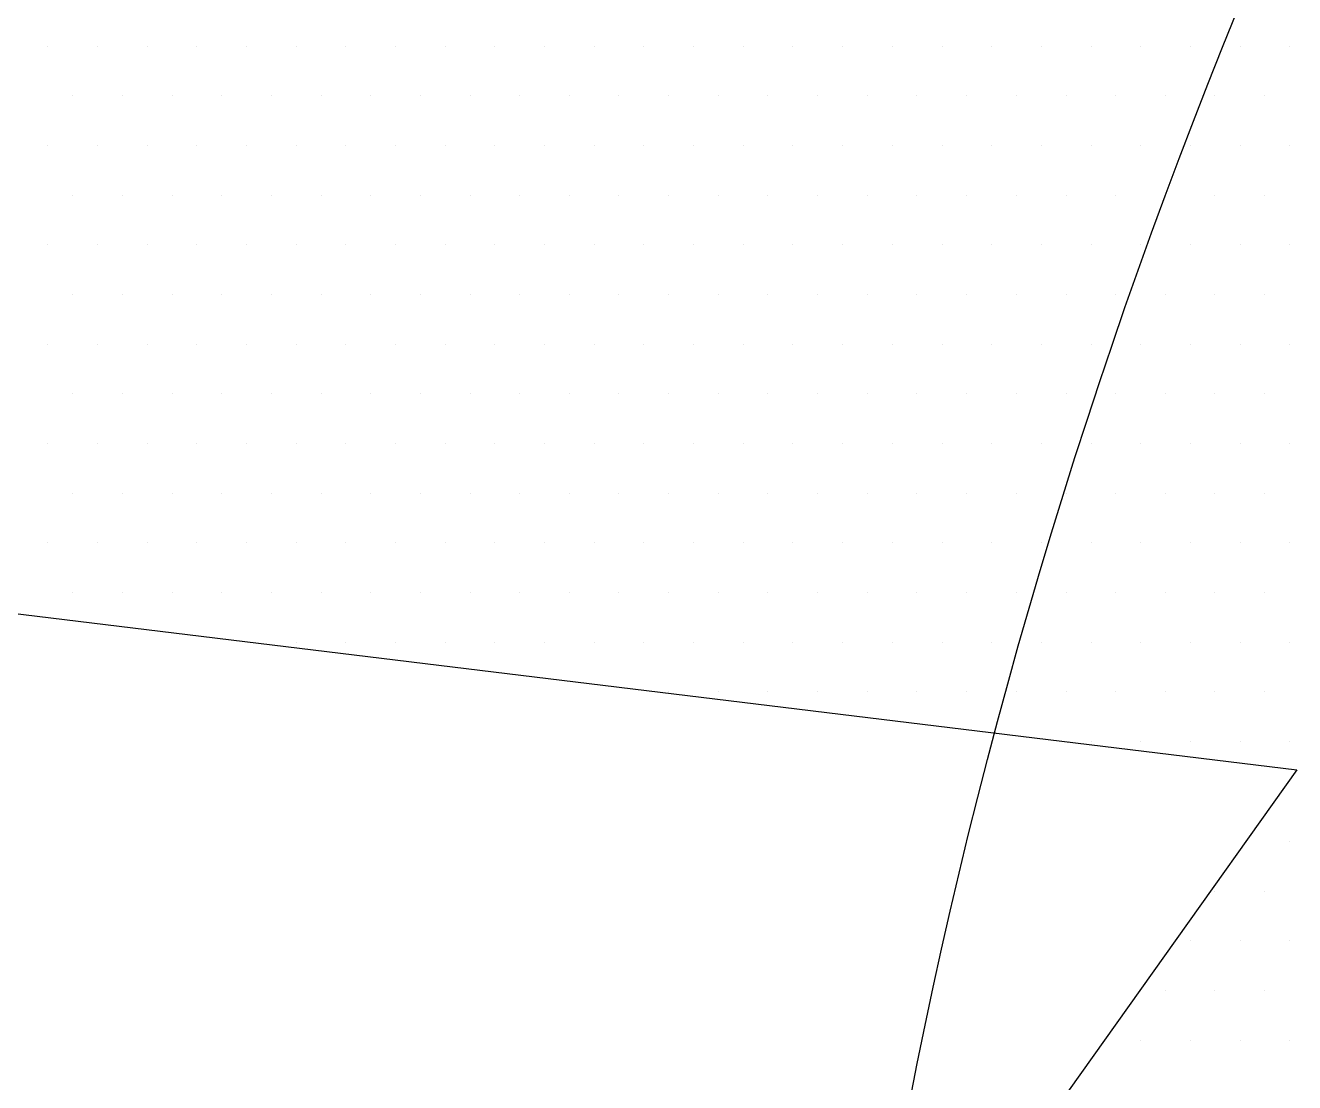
# Paper-space layout 'TOP_A1_00200_01-01-2017_MODELE' of a CAD drawing. Header units: millimetres. Extents: x -52 to 293, y -3 to 294.
# Drawn here: x 199.425 to 200.831, y 131.01 to 132.181 of the extents above; entities that cross this region are included whole.
import ezdxf

# ---------------------------------------------------------------- set-up
doc = ezdxf.new("R2010")
doc.units = ezdxf.units.MM
doc.header["$LTSCALE"] = 2
doc.linetypes.add('CACHEX2', pattern=[0.75, 0.5, -0.25])
for name, color, linetype in [('CALQUE_7', 4, 'Continuous'), ('CARTOUCHE', 7, 'Continuous'), ('rosace', 7, 'Continuous')]:
    doc.layers.add(name, color=color, linetype=linetype)

# ---------------------------------------------------------------- blocks, each defined once
blk = doc.blocks.new('A$C715108E3')
at = {"layer": 'CALQUE_7', "color": 131}
for p, q in [((-21.3494, -10.2125), (-21.3494, -10.2125)), ((-21.2575, -10.2125), (-21.2575, -10.2125)), ((-21.1661, -10.2125), (-21.1661, -10.2125)), ((-21.0742, -10.2125), (-21.0742, -10.2125)), ((-20.9824, -10.2125), (-20.9824, -10.2125)), ((-20.8904, -10.2125), (-20.8904, -10.2125)), ((-20.7993, -10.2125), (-20.7993, -10.2125)), ((-20.7073, -10.2125), (-20.7073, -10.2125)), ((-20.6153, -10.2125), (-20.6153, -10.2125)), ((-20.524, -10.2125), (-20.524, -10.2125)), ((-20.4322, -10.2125), (-20.4322, -10.2125)), ((-20.3403, -10.2125), (-20.3403, -10.2125)), ((-20.2487, -10.2125), (-20.2487, -10.2125)), ((-20.157, -10.2125), (-20.157, -10.2125)), ((-20.065, -10.2125), (-20.065, -10.2125)), ((-19.9737, -10.2125), (-19.9737, -10.2125)), ((-19.8817, -10.2125), (-19.8817, -10.2125)), ((-19.7897, -10.2125), (-19.7897, -10.2125)), ((-19.6979, -10.2125), (-19.6979, -10.2125)), ((-19.6068, -10.2125), (-19.6068, -10.2125)), ((-19.5146, -10.2125), (-19.5146, -10.2125)), ((-19.4228, -10.2125), (-19.4228, -10.2125)), ((-19.3317, -10.2125), (-19.3317, -10.2125)), ((-19.2397, -10.2125), (-19.2397, -10.2125)), ((-19.1476, -10.2125), (-19.1476, -10.2125)), ((-19.0564, -10.2125), (-19.0564, -10.2125)), ((-21.3038, -10.304), (-21.3038, -10.304)), ((-21.2118, -10.304), (-21.2118, -10.304)), ((-21.12, -10.304), (-21.12, -10.304)), ((-21.0281, -10.304), (-21.0281, -10.304)), ((-20.9367, -10.304), (-20.9367, -10.304)), ((-20.8448, -10.304), (-20.8448, -10.304)), ((-20.7528, -10.304), (-20.7528, -10.304)), ((-20.6616, -10.304), (-20.6616, -10.304)), ((-20.5695, -10.304), (-20.5695, -10.304)), ((-20.4779, -10.304), (-20.4779, -10.304)), ((-20.3864, -10.304), (-20.3864, -10.304)), ((-20.2946, -10.304), (-20.2946, -10.304)), ((-20.2026, -10.304), (-20.2026, -10.304)), ((-20.1113, -10.304), (-20.1113, -10.304)), ((-20.0195, -10.304), (-20.0195, -10.304)), ((-19.9275, -10.304), (-19.9275, -10.304)), ((-19.8354, -10.304), (-19.8354, -10.304)), ((-19.7444, -10.304), (-19.7444, -10.304)), ((-19.6525, -10.304), (-19.6525, -10.304)), ((-19.5605, -10.304), (-19.5605, -10.304)), ((-19.4689, -10.304), (-19.4689, -10.304)), ((-19.377, -10.304), (-19.377, -10.304)), ((-19.2852, -10.304), (-19.2852, -10.304)), ((-19.1939, -10.304), (-19.1939, -10.304)), ((-19.1019, -10.304), (-19.1019, -10.304)), ((-21.3494, -10.3954), (-21.3494, -10.3954)), ((-21.2575, -10.3954), (-21.2575, -10.3954)), ((-21.1661, -10.3954), (-21.1661, -10.3954)), ((-21.0742, -10.3954), (-21.0742, -10.3954)), ((-20.9824, -10.3954), (-20.9824, -10.3954)), ((-20.8904, -10.3954), (-20.8904, -10.3954)), ((-20.7993, -10.3954), (-20.7993, -10.3954)), ((-20.7073, -10.3954), (-20.7073, -10.3954)), ((-20.6153, -10.3954), (-20.6153, -10.3954)), ((-20.524, -10.3954), (-20.524, -10.3954)), ((-20.4322, -10.3954), (-20.4322, -10.3954)), ((-20.3403, -10.3954), (-20.3403, -10.3954)), ((-20.2487, -10.3954), (-20.2487, -10.3954)), ((-20.157, -10.3954), (-20.157, -10.3954)), ((-20.065, -10.3954), (-20.065, -10.3954)), ((-19.9737, -10.3954), (-19.9737, -10.3954)), ((-19.8817, -10.3954), (-19.8817, -10.3954)), ((-19.7897, -10.3954), (-19.7897, -10.3954)), ((-19.6979, -10.3954), (-19.6979, -10.3954)), ((-19.6068, -10.3954), (-19.6068, -10.3954)), ((-19.5146, -10.3954), (-19.5146, -10.3954)), ((-19.4228, -10.3954), (-19.4228, -10.3954)), ((-19.3317, -10.3954), (-19.3317, -10.3954)), ((-19.2397, -10.3954), (-19.2397, -10.3954)), ((-19.1476, -10.3954), (-19.1476, -10.3954)), ((-19.0564, -10.3954), (-19.0564, -10.3954)), ((-21.3038, -10.4878), (-21.3038, -10.4878)), ((-21.2118, -10.4878), (-21.2118, -10.4878)), ((-21.12, -10.4878), (-21.12, -10.4878)), ((-21.0281, -10.4878), (-21.0281, -10.4878)), ((-20.9367, -10.4878), (-20.9367, -10.4878)), ((-20.8448, -10.4878), (-20.8448, -10.4878)), ((-20.7528, -10.4878), (-20.7528, -10.4878)), ((-20.6616, -10.4878), (-20.6616, -10.4878)), ((-20.5695, -10.4878), (-20.5695, -10.4878)), ((-20.4779, -10.4878), (-20.4779, -10.4878)), ((-20.3864, -10.4878), (-20.3864, -10.4878)), ((-20.2946, -10.4878), (-20.2946, -10.4878)), ((-20.2026, -10.4878), (-20.2026, -10.4878)), ((-20.1113, -10.4878), (-20.1113, -10.4878)), ((-20.0195, -10.4878), (-20.0195, -10.4878)), ((-19.9275, -10.4878), (-19.9275, -10.4878)), ((-19.8354, -10.4878), (-19.8354, -10.4878)), ((-19.7444, -10.4878), (-19.7444, -10.4878)), ((-19.6525, -10.4878), (-19.6525, -10.4878)), ((-19.5605, -10.4878), (-19.5605, -10.4878)), ((-19.4689, -10.4878), (-19.4689, -10.4878)), ((-19.377, -10.4878), (-19.377, -10.4878)), ((-19.2852, -10.4878), (-19.2852, -10.4878)), ((-19.1939, -10.4878), (-19.1939, -10.4878)), ((-19.1019, -10.4878), (-19.1019, -10.4878)), ((-21.3494, -10.5791), (-21.3494, -10.5791)), ((-21.2575, -10.5791), (-21.2575, -10.5791)), ((-21.1661, -10.5791), (-21.1661, -10.5791)), ((-21.0742, -10.5791), (-21.0742, -10.5791)), ((-20.9824, -10.5791), (-20.9824, -10.5791)), ((-20.8904, -10.5791), (-20.8904, -10.5791)), ((-20.7993, -10.5791), (-20.7993, -10.5791)), ((-20.7073, -10.5791), (-20.7073, -10.5791)), ((-20.6153, -10.5791), (-20.6153, -10.5791)), ((-20.524, -10.5791), (-20.524, -10.5791)), ((-20.4322, -10.5791), (-20.4322, -10.5791)), ((-20.3403, -10.5791), (-20.3403, -10.5791)), ((-20.2487, -10.5791), (-20.2487, -10.5791)), ((-20.157, -10.5791), (-20.157, -10.5791)), ((-20.065, -10.5791), (-20.065, -10.5791)), ((-19.9737, -10.5791), (-19.9737, -10.5791)), ((-19.8817, -10.5791), (-19.8817, -10.5791)), ((-19.7897, -10.5791), (-19.7897, -10.5791)), ((-19.6979, -10.5791), (-19.6979, -10.5791)), ((-19.6068, -10.5791), (-19.6068, -10.5791)), ((-19.5146, -10.5791), (-19.5146, -10.5791)), ((-19.4228, -10.5791), (-19.4228, -10.5791)), ((-19.3317, -10.5791), (-19.3317, -10.5791)), ((-19.2397, -10.5791), (-19.2397, -10.5791)), ((-19.1476, -10.5791), (-19.1476, -10.5791)), ((-19.0564, -10.5791), (-19.0564, -10.5791)), ((-21.3038, -10.6704), (-21.3038, -10.6704)), ((-21.2118, -10.6704), (-21.2118, -10.6704)), ((-21.12, -10.6704), (-21.12, -10.6704)), ((-21.0281, -10.6704), (-21.0281, -10.6704)), ((-20.9367, -10.6704), (-20.9367, -10.6704)), ((-20.8448, -10.6704), (-20.8448, -10.6704)), ((-20.7528, -10.6704), (-20.7528, -10.6704)), ((-20.6616, -10.6704), (-20.6616, -10.6704)), ((-20.5695, -10.6704), (-20.5695, -10.6704)), ((-20.4779, -10.6704), (-20.4779, -10.6704)), ((-20.3864, -10.6704), (-20.3864, -10.6704)), ((-20.2946, -10.6704), (-20.2946, -10.6704)), ((-20.2026, -10.6704), (-20.2026, -10.6704)), ((-20.1113, -10.6704), (-20.1113, -10.6704)), ((-20.0195, -10.6704), (-20.0195, -10.6704)), ((-19.9275, -10.6704), (-19.9275, -10.6704)), ((-19.8354, -10.6704), (-19.8354, -10.6704)), ((-19.7444, -10.6704), (-19.7444, -10.6704)), ((-19.6525, -10.6704), (-19.6525, -10.6704)), ((-19.5605, -10.6704), (-19.5605, -10.6704)), ((-19.4689, -10.6704), (-19.4689, -10.6704)), ((-19.377, -10.6704), (-19.377, -10.6704)), ((-19.2852, -10.6704), (-19.2852, -10.6704)), ((-19.1939, -10.6704), (-19.1939, -10.6704)), ((-19.1019, -10.6704), (-19.1019, -10.6704)), ((-21.3494, -10.7631), (-21.3494, -10.7631)), ((-21.2575, -10.7631), (-21.2575, -10.7631)), ((-21.1661, -10.7631), (-21.1661, -10.7631)), ((-21.0742, -10.7631), (-21.0742, -10.7631)), ((-20.9824, -10.7631), (-20.9824, -10.7631)), ((-20.8904, -10.7631), (-20.8904, -10.7631)), ((-20.7993, -10.7631), (-20.7993, -10.7631)), ((-20.7073, -10.7631), (-20.7073, -10.7631)), ((-20.6153, -10.7631), (-20.6153, -10.7631)), ((-20.524, -10.7631), (-20.524, -10.7631)), ((-20.4322, -10.7631), (-20.4322, -10.7631)), ((-20.3403, -10.7631), (-20.3403, -10.7631)), ((-20.2487, -10.7631), (-20.2487, -10.7631)), ((-20.157, -10.7631), (-20.157, -10.7631)), ((-20.065, -10.7631), (-20.065, -10.7631)), ((-19.9737, -10.7631), (-19.9737, -10.7631)), ((-19.8817, -10.7631), (-19.8817, -10.7631)), ((-19.7897, -10.7631), (-19.7897, -10.7631)), ((-19.6979, -10.7631), (-19.6979, -10.7631)), ((-19.6068, -10.7631), (-19.6068, -10.7631)), ((-19.5146, -10.7631), (-19.5146, -10.7631)), ((-19.4228, -10.7631), (-19.4228, -10.7631)), ((-19.3317, -10.7631), (-19.3317, -10.7631)), ((-19.2397, -10.7631), (-19.2397, -10.7631)), ((-19.1476, -10.7631), (-19.1476, -10.7631)), ((-19.0564, -10.7631), (-19.0564, -10.7631)), ((-21.3038, -10.8544), (-21.3038, -10.8544)), ((-21.2118, -10.8544), (-21.2118, -10.8544)), ((-21.12, -10.8544), (-21.12, -10.8544)), ((-21.0281, -10.8544), (-21.0281, -10.8544)), ((-20.9367, -10.8544), (-20.9367, -10.8544)), ((-20.8448, -10.8544), (-20.8448, -10.8544)), ((-20.7528, -10.8544), (-20.7528, -10.8544)), ((-20.6616, -10.8544), (-20.6616, -10.8544)), ((-20.5695, -10.8544), (-20.5695, -10.8544)), ((-20.4779, -10.8544), (-20.4779, -10.8544)), ((-20.3864, -10.8544), (-20.3864, -10.8544)), ((-20.2946, -10.8544), (-20.2946, -10.8544)), ((-20.2026, -10.8544), (-20.2026, -10.8544)), ((-20.1113, -10.8544), (-20.1113, -10.8544)), ((-20.0195, -10.8544), (-20.0195, -10.8544)), ((-19.9275, -10.8544), (-19.9275, -10.8544)), ((-19.8354, -10.8544), (-19.8354, -10.8544)), ((-19.7444, -10.8544), (-19.7444, -10.8544)), ((-19.6525, -10.8544), (-19.6525, -10.8544)), ((-19.5605, -10.8544), (-19.5605, -10.8544)), ((-19.4689, -10.8544), (-19.4689, -10.8544)), ((-19.377, -10.8544), (-19.377, -10.8544)), ((-19.2852, -10.8544), (-19.2852, -10.8544)), ((-19.1939, -10.8544), (-19.1939, -10.8544)), ((-19.1019, -10.8544), (-19.1019, -10.8544)), ((-21.3494, -10.9455), (-21.3494, -10.9455)), ((-21.2575, -10.9455), (-21.2575, -10.9455)), ((-21.1661, -10.9455), (-21.1661, -10.9455)), ((-21.0742, -10.9455), (-21.0742, -10.9455)), ((-20.9824, -10.9455), (-20.9824, -10.9455)), ((-20.8904, -10.9455), (-20.8904, -10.9455)), ((-20.7993, -10.9455), (-20.7993, -10.9455)), ((-20.7073, -10.9455), (-20.7073, -10.9455)), ((-20.6153, -10.9455), (-20.6153, -10.9455)), ((-20.524, -10.9455), (-20.524, -10.9455)), ((-20.4322, -10.9455), (-20.4322, -10.9455)), ((-20.3403, -10.9455), (-20.3403, -10.9455)), ((-20.2487, -10.9455), (-20.2487, -10.9455)), ((-20.157, -10.9455), (-20.157, -10.9455)), ((-20.065, -10.9455), (-20.065, -10.9455)), ((-19.9737, -10.9455), (-19.9737, -10.9455)), ((-19.8817, -10.9455), (-19.8817, -10.9455)), ((-19.7897, -10.9455), (-19.7897, -10.9455)), ((-19.6979, -10.9455), (-19.6979, -10.9455)), ((-19.6068, -10.9455), (-19.6068, -10.9455)), ((-19.5146, -10.9455), (-19.5146, -10.9455)), ((-19.4228, -10.9455), (-19.4228, -10.9455)), ((-19.3317, -10.9455), (-19.3317, -10.9455)), ((-19.2397, -10.9455), (-19.2397, -10.9455)), ((-19.1476, -10.9455), (-19.1476, -10.9455)), ((-19.0564, -10.9455), (-19.0564, -10.9455)), ((-21.3038, -11.0383), (-21.3038, -11.0383)), ((-21.2118, -11.0383), (-21.2118, -11.0383)), ((-21.12, -11.0383), (-21.12, -11.0383)), ((-21.0281, -11.0383), (-21.0281, -11.0383)), ((-20.9367, -11.0383), (-20.9367, -11.0383)), ((-20.8448, -11.0383), (-20.8448, -11.0383)), ((-20.7528, -11.0383), (-20.7528, -11.0383)), ((-20.6616, -11.0383), (-20.6616, -11.0383)), ((-20.5695, -11.0383), (-20.5695, -11.0383)), ((-20.4779, -11.0383), (-20.4779, -11.0383)), ((-20.3864, -11.0383), (-20.3864, -11.0383)), ((-20.2946, -11.0383), (-20.2946, -11.0383)), ((-20.2026, -11.0383), (-20.2026, -11.0383)), ((-20.1113, -11.0383), (-20.1113, -11.0383)), ((-20.0195, -11.0383), (-20.0195, -11.0383)), ((-19.9275, -11.0383), (-19.9275, -11.0383)), ((-19.8354, -11.0383), (-19.8354, -11.0383)), ((-19.7444, -11.0383), (-19.7444, -11.0383)), ((-19.6525, -11.0383), (-19.6525, -11.0383)), ((-19.5605, -11.0383), (-19.5605, -11.0383)), ((-19.4689, -11.0383), (-19.4689, -11.0383)), ((-19.377, -11.0383), (-19.377, -11.0383)), ((-19.2852, -11.0383), (-19.2852, -11.0383)), ((-19.1939, -11.0383), (-19.1939, -11.0383)), ((-19.1019, -11.0383), (-19.1019, -11.0383)), ((-21.3494, -11.1293), (-21.3494, -11.1293)), ((-21.2575, -11.1293), (-21.2575, -11.1293)), ((-21.1661, -11.1293), (-21.1661, -11.1293)), ((-21.0742, -11.1293), (-21.0742, -11.1293)), ((-20.9824, -11.1293), (-20.9824, -11.1293)), ((-20.8904, -11.1293), (-20.8904, -11.1293)), ((-20.7993, -11.1293), (-20.7993, -11.1293)), ((-20.7073, -11.1293), (-20.7073, -11.1293)), ((-20.6153, -11.1293), (-20.6153, -11.1293)), ((-20.524, -11.1293), (-20.524, -11.1293)), ((-20.4322, -11.1293), (-20.4322, -11.1293)), ((-20.3403, -11.1293), (-20.3403, -11.1293)), ((-20.2487, -11.1293), (-20.2487, -11.1293)), ((-20.157, -11.1293), (-20.157, -11.1293)), ((-20.065, -11.1293), (-20.065, -11.1293)), ((-19.9737, -11.1293), (-19.9737, -11.1293)), ((-19.8817, -11.1293), (-19.8817, -11.1293)), ((-19.7897, -11.1293), (-19.7897, -11.1293)), ((-19.6979, -11.1293), (-19.6979, -11.1293)), ((-19.6068, -11.1293), (-19.6068, -11.1293)), ((-19.5146, -11.1293), (-19.5146, -11.1293)), ((-19.4228, -11.1293), (-19.4228, -11.1293)), ((-19.3317, -11.1293), (-19.3317, -11.1293)), ((-19.2397, -11.1293), (-19.2397, -11.1293)), ((-19.1476, -11.1293), (-19.1476, -11.1293)), ((-19.0564, -11.1293), (-19.0564, -11.1293)), ((-21.3038, -11.2208), (-21.3038, -11.2208)), ((-21.2118, -11.2208), (-21.2118, -11.2208)), ((-21.12, -11.2208), (-21.12, -11.2208)), ((-21.0281, -11.2208), (-21.0281, -11.2208)), ((-20.9367, -11.2208), (-20.9367, -11.2208)), ((-20.8448, -11.2208), (-20.8448, -11.2208)), ((-20.7528, -11.2208), (-20.7528, -11.2208)), ((-20.6616, -11.2208), (-20.6616, -11.2208)), ((-20.5695, -11.2208), (-20.5695, -11.2208)), ((-20.4779, -11.2208), (-20.4779, -11.2208)), ((-20.3864, -11.2208), (-20.3864, -11.2208)), ((-20.2946, -11.2208), (-20.2946, -11.2208)), ((-20.2026, -11.2208), (-20.2026, -11.2208)), ((-20.1113, -11.2208), (-20.1113, -11.2208)), ((-20.0195, -11.2208), (-20.0195, -11.2208)), ((-19.9275, -11.2208), (-19.9275, -11.2208)), ((-19.8354, -11.2208), (-19.8354, -11.2208)), ((-19.7444, -11.2208), (-19.7444, -11.2208)), ((-19.6525, -11.2208), (-19.6525, -11.2208)), ((-19.5605, -11.2208), (-19.5605, -11.2208)), ((-19.4689, -11.2208), (-19.4689, -11.2208)), ((-19.377, -11.2208), (-19.377, -11.2208)), ((-19.2852, -11.2208), (-19.2852, -11.2208)), ((-19.1939, -11.2208), (-19.1939, -11.2208)), ((-19.1019, -11.2208), (-19.1019, -11.2208)), ((-20.9719, -11.3132), (-20.9719, -11.3132)), ((-20.8904, -11.3132), (-20.8904, -11.3132)), ((-20.7993, -11.3132), (-20.7993, -11.3132)), ((-20.7073, -11.3132), (-20.7073, -11.3132)), ((-20.6153, -11.3132), (-20.6153, -11.3132)), ((-20.524, -11.3132), (-20.524, -11.3132)), ((-20.4322, -11.3132), (-20.4322, -11.3132)), ((-20.3403, -11.3132), (-20.3403, -11.3132)), ((-20.2487, -11.3132), (-20.2487, -11.3132)), ((-20.157, -11.3132), (-20.157, -11.3132)), ((-20.065, -11.3132), (-20.065, -11.3132)), ((-19.9737, -11.3132), (-19.9737, -11.3132)), ((-19.8817, -11.3132), (-19.8817, -11.3132)), ((-19.7897, -11.3132), (-19.7897, -11.3132)), ((-19.6979, -11.3132), (-19.6979, -11.3132)), ((-19.6068, -11.3132), (-19.6068, -11.3132)), ((-19.5146, -11.3132), (-19.5146, -11.3132)), ((-19.4228, -11.3132), (-19.4228, -11.3132)), ((-19.3317, -11.3132), (-19.3317, -11.3132)), ((-19.2397, -11.3132), (-19.2397, -11.3132)), ((-19.1476, -11.3132), (-19.1476, -11.3132)), ((-19.0564, -11.3132), (-19.0564, -11.3132)), ((-20.2183, -11.4045), (-20.2183, -11.4045)), ((-20.2026, -11.4045), (-20.2026, -11.4045)), ((-20.1113, -11.4045), (-20.1113, -11.4045)), ((-20.0195, -11.4045), (-20.0195, -11.4045)), ((-19.9275, -11.4045), (-19.9275, -11.4045)), ((-19.8354, -11.4045), (-19.8354, -11.4045)), ((-19.7444, -11.4045), (-19.7444, -11.4045)), ((-19.6525, -11.4045), (-19.6525, -11.4045)), ((-19.5605, -11.4045), (-19.5605, -11.4045)), ((-19.4689, -11.4045), (-19.4689, -11.4045)), ((-19.377, -11.4045), (-19.377, -11.4045)), ((-19.2852, -11.4045), (-19.2852, -11.4045)), ((-19.1939, -11.4045), (-19.1939, -11.4045)), ((-19.1019, -11.4045), (-19.1019, -11.4045)), ((-19.4647, -11.4959), (-19.4647, -11.4959)), ((-19.4228, -11.4959), (-19.4228, -11.4959)), ((-19.3317, -11.4959), (-19.3317, -11.4959)), ((-19.2397, -11.4959), (-19.2397, -11.4959)), ((-19.1476, -11.4959), (-19.1476, -11.4959)), ((-19.0564, -11.4959), (-19.0564, -11.4959)), ((-19.0715, -11.5885), (-19.0715, -11.5885)), ((-19.1369, -11.6798), (-19.1369, -11.6798)), ((-19.0564, -11.6798), (-19.0564, -11.6798)), ((-19.202, -11.7722), (-19.202, -11.7722)), ((-19.1939, -11.7722), (-19.1939, -11.7722)), ((-19.1019, -11.7722), (-19.1019, -11.7722)), ((-19.2672, -11.8636), (-19.2672, -11.8636)), ((-19.2397, -11.8636), (-19.2397, -11.8636)), ((-19.1476, -11.8636), (-19.1476, -11.8636)), ((-19.0564, -11.8636), (-19.0564, -11.8636)), ((-19.3328, -11.9553), (-19.3328, -11.9553)), ((-19.2852, -11.9553), (-19.2852, -11.9553)), ((-19.1939, -11.9553), (-19.1939, -11.9553)), ((-19.1019, -11.9553), (-19.1019, -11.9553)), ((-19.3976, -12.0473), (-19.3976, -12.0473)), ((-19.3317, -12.0473), (-19.3317, -12.0473)), ((-19.2397, -12.0473), (-19.2397, -12.0473)), ((-19.1476, -12.0473), (-19.1476, -12.0473)), ((-19.0564, -12.0473), (-19.0564, -12.0473))]:
    blk.add_line(p, q, dxfattribs=at)
blk.add_lwpolyline([(-13.4372, -9.6448), (-17.1584, -8.2441), (-18.0286, -7.9298), (-18.0526, -7.5674), (-19.5918, -4.1428), (-19.9715, -4.6917), (-20.3358, -5.3705), (-20.5244, -6.0493), (-18.8268, -9.8581), (-21.759, -9.5491), (-21.8471, -10.1027), (-21.9097, -10.8565), (-21.9352, -11.1957), (-19.0429, -11.5482), (-21.5982, -15.1374), (-21.3595, -15.879), (-21.1447, -16.5576), (-21.0193, -16.9601), (-20.5289, -16.3696), (-17.1333, -11.706), (-13.6302, -12.0681)], dxfattribs=at)
blk = doc.blocks.new('A$C581E6685')
at = {"layer": 'rosace', "color": 32, "linetype": 'CACHEX2', "ltscale": 1.5}
blk.add_ellipse((-38.0538, 23.8138), major_axis=(-19.0311, -3.534), ratio=0.590567, dxfattribs=at)
at = {"layer": 'rosace', "color": 32}
blk.add_ellipse((-37.6144, 23.8499), major_axis=(-13.5768, -4.2839), ratio=0.791971, dxfattribs=at)
at = {"layer": 'CARTOUCHE'}
blk.add_blockref('A$C715108E3', (-31.6739, 36.3189), dxfattribs=at)

psp = doc.layouts.new('TOP_A1_00200_01-01-2017_MODELE')

# ---------------------------------------------------------------- linework, layer by layer
at = {"layer": 'CARTOUCHE'}
psp.add_rational_spline([(193.9931, 140.7359), (193.9931, 129.8447), (193.9931, 118.9535), (193.9931, 115.1135), (197.8331, 115.1135), (243.3724, 115.1135), (288.9116, 115.1135), (292.7516, 115.1135), (292.7516, 118.9535), (292.7516, 129.8447), (292.7516, 140.7359), (292.7516, 144.5759), (288.9116, 144.5759), (243.3724, 144.5759), (197.8331, 144.5759), (193.9931, 144.5759), (193.9931, 140.7359)], [1, 1, 1, 0.707106781187, 1, 1, 1, 0.707106781187, 1, 1, 1, 0.707106781187, 1, 1, 1, 0.707106781187, 1], degree=2, knots=[0, 0, 0, 1, 1, 2.570796, 2.570796, 3.570796, 3.570796, 5.141593, 5.141593, 6.141593, 6.141593, 7.712389, 7.712389, 8.712389, 8.712389, 10.283185, 10.283185, 10.283185], dxfattribs=at)

# ---------------------------------------------------------------- block references
at = {"layer": 'CARTOUCHE', "xscale": 0.6, "yscale": 0.6, "zscale": 0.6}
psp.add_blockref('A$C581E6685', (231.2638, 116.4941), dxfattribs=at)

doc.saveas('drawing.dxf')
